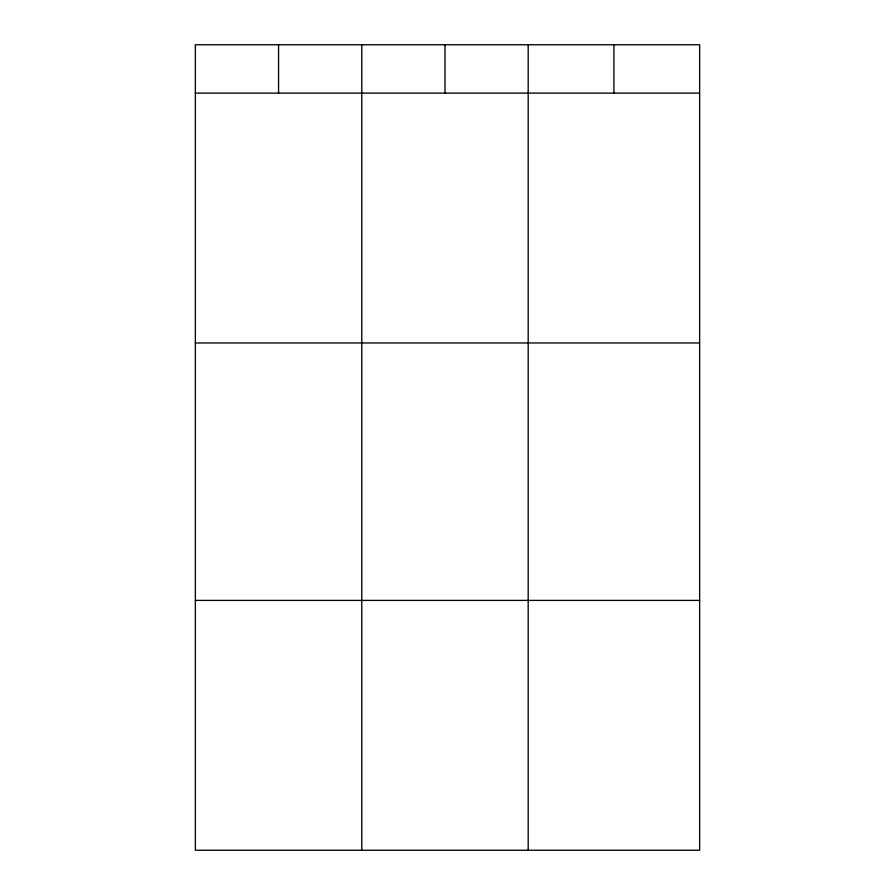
<?xml version="1.0" encoding="UTF-8"?>
<svg xmlns="http://www.w3.org/2000/svg" width="895" height="895" viewBox="0 0 895 895"><rect width="100%" height="100%" fill="white"/><g stroke="black" fill="none" stroke-linecap="round" stroke-linejoin="round"><path stroke-width="1.34" d="M699.644 93.114L699.644 850.25L195.356 850.25L195.356 44.75L699.644 44.75L699.644 93.114L195.356 93.114M195.356 342.964L699.644 342.964M195.356 600.4L699.644 600.4M613.914 44.75L613.914 93.114M528.184 44.75L528.184 850.25M444.983 44.75L444.983 93.114M361.77 44.75L361.77 850.25M278.569 44.75L278.569 93.114"/></g></svg>
